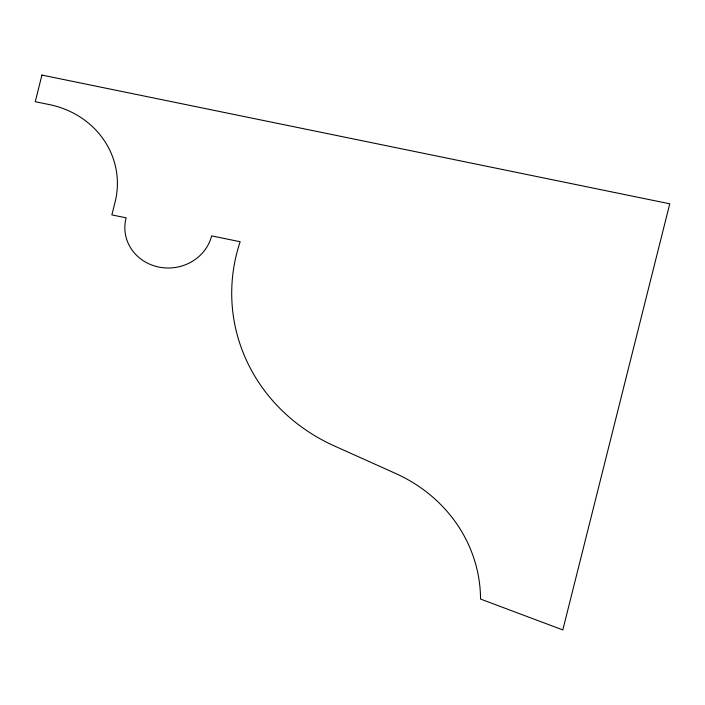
<?xml version="1.0" encoding="UTF-8"?>
<svg xmlns="http://www.w3.org/2000/svg" width="705" height="705" viewBox="0 0 705 705"><rect width="100%" height="100%" fill="white"/><g stroke="black" fill="none" stroke-linecap="round" stroke-linejoin="round"><path stroke-width="1.06" d="M41.93 75.074L35.25 101.714L49.517 104.631A87.984 81.745 -5.4 0 1 115.082 202.088L111.866 214.902L126.133 217.827A43.992 40.872 -5.4 0 0 158.519 267.001A43.992 40.872 -5.4 0 0 211.615 235.884L240.158 241.736A184.948 171.844 -5.4 0 0 334.293 445.912L395.716 473.513A152.932 142.093 -5.4 0 1 480.546 599.056L562.819 629.926L669.75 203.798L41.93 75.074"/></g></svg>
